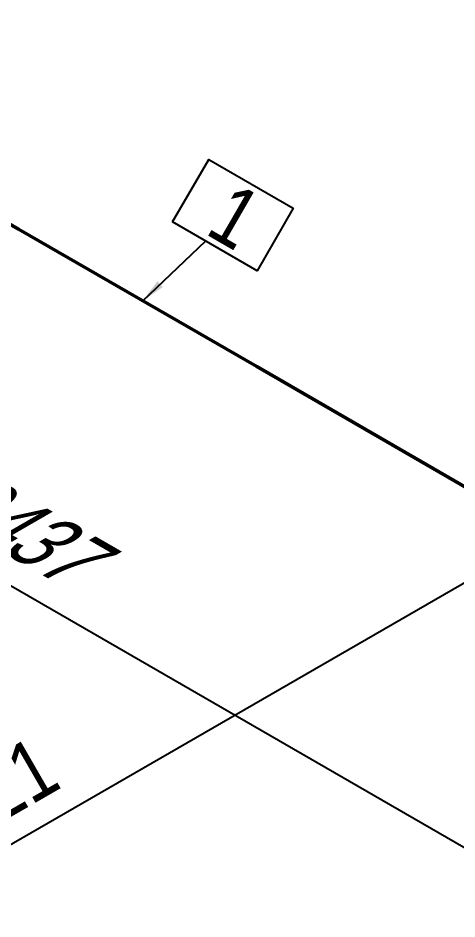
# Model space of a CAD drawing. Header units: millimetres. Extents: x 0 to 594, y 0 to 420.
# Drawn here: x 266.07 to 284.31, y 228.64 to 266.08 of the extents above; entities that cross this region are included whole.
import ezdxf
from ezdxf import colors
from ezdxf.entities.mleader import LeaderData, LeaderLine
from ezdxf.enums import TextEntityAlignment as Align
from ezdxf.math import Vec2, Vec3

# ---------------------------------------------------------------- set-up
doc = ezdxf.new("R2010")
doc.units = ezdxf.units.MM
doc.header["$LTSCALE"] = 0.25
doc.layers.add('주석', color=7, linetype='Continuous')
doc.layers.add('치수', color=1, linetype='Continuous')
doc.layers.add('파이프 작은 보어', color=30, linetype='Continuous', lineweight=50)
doc.styles.add('AdskIsoAnnotation', font='arial.ttf', dxfattribs={"width": 0.8, "height": 1})
doc.styles.add('AdskIsoMetric', font='arial.ttf', dxfattribs={"width": 0.8, "height": 2.5})
doc.styles.add('AdskIsoMetric-30', font='arial.ttf', dxfattribs={"width": 0.8, "height": 2.5})
doc.styles.add('AdskIsoMetric30', font='arial.ttf', dxfattribs={"width": 0.8, "oblique": 29.99999992667191, "height": 2.5})
doc.styles.get("Standard").update_dxf_attribs({"font": 'arial.ttf'})
doc.dimstyles.new('AdskIsoMetric', dxfattribs={"dimtxt": 2.5, "dimasz": 2.5, "dimexe": 1, "dimexo": 2, "dimgap": 0.8, "dimtad": 1, "dimdec": 0, "dimrnd": 1, "dimzin": 0, "dimdsep": 46, "dimtxsty": 'AdskIsoMetric', "dimcen": 0, "dimclrt": 7, "dimadec": 0, "dimazin": 0, "dimtfac": 1, "dimtdec": 0, "dimtmove": 1, "dimatfit": 3, "dimfxl": 0, "dimfrac": 2, "dimtolj": 1, "dimtzin": 0, "dimarcsym": 0})

# ---------------------------------------------------------------- blocks, each defined once
blk = doc.blocks.new('*D64')
at = {"layer": 'Defpoints', "color": 0}
for p in [(301.0733208681942, 237.1130161149584), (244.3545813084896, 219.3664366464612), (257.3449623616666, 211.8664366402438)]:
    blk.add_point(p, dxfattribs=at)
at = {"layer": '치수', "color": 0, "lineweight": -2}
for p, q in [((285.9178763038357, 243.3630161241557), (246.5196448196712, 220.6164366434812)), ((255.3449623611826, 213.0211371801788), (243.3545813082476, 219.9437869164287))]:
    blk.add_line(p, q, dxfattribs=at)
at = {"layer": '치수', "color": 0}
for points in [[(285.7095429709991, 243.723860042686), (286.1262096366724, 243.0021722056255), (288.0829398150173, 244.6130161211758)], [(246.3113114868345, 220.9772805620115), (246.7279781525078, 220.255592724951), (244.3545813084896, 219.3664366464612)]]:
    blk.add_solid(points, dxfattribs=at)
at = {"layer": '치수', "color": 7, "insert": (263.9737775567418, 233.2858679275207), "char_height": 2.5, "attachment_point": 5, "rotation": 29.9999999211387, "style": 'AdskIsoMetric-30'}
blk.add_mtext('\\A1;12221', dxfattribs=at)
blk = doc.blocks.new('*D65')
at = {"layer": 'Defpoints', "color": 0}
for p in [(250.9065650964604, 266.0768061553558), (301.0733208681942, 237.1130161149585), (288.0829398080321, 229.6130161208395)]:
    blk.add_point(p, dxfattribs=at)
at = {"layer": '치수', "color": 0, "lineweight": -2}
blk.add_line((240.0812475440547, 257.3268061582844), (285.9178763002756, 230.863016123792), dxfattribs=at)
at = {"layer": '치수', "color": 0}
for points in [[(240.2895808778802, 257.6876500762438), (239.8729142102293, 256.965962240325), (237.9161840362983, 258.5768061612369)], [(286.126209634101, 231.2238600417514), (285.7095429664501, 230.5021722058326), (288.0829398080321, 229.6130161208395)]]:
    blk.add_solid(points, dxfattribs=at)
at = {"layer": '치수', "color": 7, "insert": (265.265861435586, 245.4033597738079), "char_height": 2.5, "attachment_point": 5, "rotation": 329.9999999218656, "style": 'AdskIsoMetric30'}
blk.add_mtext('\\A1;20437', dxfattribs=at)
blk = doc.blocks.new('AnnoRect')
at = {"color": 0, "linetype": 'ByBlock', "lineweight": -2}
blk.add_wipeout([(-0.8095147142857141, -0.5999939999999999), (-0.8095147142857141, 0.5999939999999997), (0.8095147142857136, 0.5999939999999997), (0.8095147142857136, -0.5999939999999997)], dxfattribs=at)
blk.add_lwpolyline([(-0.8095147142857141, -0.5999939999999999), (-0.8095147142857141, 0.5999940000000001), (0.8095147142857141, 0.5999940000000004), (0.8095147142857141, -0.5999939999999997)], close=True, dxfattribs=at)
at = {"color": 0, "linetype": 'ByBlock', "lineweight": -2, "style": 'AdskIsoAnnotation', "width": 0.8}
blk.add_attdef('XX', text='', height=1, dxfattribs=at).set_placement((0, 0), align=Align.MIDDLE_CENTER)

msp = doc.modelspace()

# ---------------------------------------------------------------- linework, layer by layer
at = {"layer": '파이프 작은 보어'}
for points in [[(256.2098659519817, 263.0149439691315), (266.0999044670224, 257.304927552096)], [(266.0999044670224, 257.304927552096), (275.9899429820603, 251.5949111350621)], [(275.9899429820603, 251.5949111350621), (285.8799814974685, 245.8848947178145)]]:
    msp.add_lwpolyline(points, dxfattribs=at)

# ---------------------------------------------------------------- dimensions: what is measured, and where the dimension line sits
at = {"layer": '치수'}
for base, p1, p2, angle, text, override, picture, middle in [((288.0829398080321, 229.6130161208395), (250.9065650964605, 266.0768061553558), (301.0733208681942, 237.1130161149584), 329.9999999218657, '20437', {"dimtad": 0, "dimlfac": 352.8048231907451, "dimtxsty": 'AdskIsoMetric30', "dimse1": 1, "dimse2": 1, "dimsd1": 0, "dimsd2": 0, "dimtmove": 1}, '*D65', (265.265861435586, 245.4033597738079)), ((244.3545813084896, 219.3664366464612), (301.0733208681942, 237.1130161149584), (257.3449623616666, 211.8664366402438), 209.9999999211387, '12221', {"dimtad": 0, "dimlfac": 242.0300299116845, "dimtxsty": 'AdskIsoMetric-30', "dimse1": 1, "dimse2": 0, "dimsd1": 0, "dimsd2": 0, "dimtmove": 1}, '*D64', (263.9737775567418, 233.2858679275207))]:
    dim = msp.add_linear_dim(base=base, p1=p1, p2=p2, angle=angle, text=text, dimstyle='AdskIsoMetric', override=override, dxfattribs=at)
    dim.commit()
    dim.dimension.update_dxf_attribs({"geometry": picture, "text_midpoint": middle, "dimtype": 160})

# ---------------------------------------------------------------- leaders
at = {"layer": '주석'}
ml = msp.add_multileader_mtext('Standard', dxfattribs=at)
ml.set_content('')
ml.set_leader_properties()
ml.build(insert=Vec2(0, 0))
ml.multileader.update_dxf_attribs({"dogleg_length": 0, "arrow_head_size": 0})
ctx = ml.context
ctx.base_point, ctx.arrow_head_size, ctx.plane_origin = Vec3(273.8663104180572, 256.8125622835155), 0, Vec3(0, 7.890059784566489)
notes = []
notes.append((ctx, [(0, (1, 1, 0), (273.8663104180572, 256.8125622835155), (-1, 0), 0, [(0, [(271.2536572319007, 254.3294069965346)], 0, [])])]))
ctx.mtext, ml.multileader.dxf.content_type = None, 0
for ctx, leaders in notes:
    for number, flags, end, landing, length, lines in leaders:
        leader = LeaderData()
        leader.index, (leader.has_last_leader_line, leader.has_dogleg_vector, leader.attachment_direction) = number, flags
        leader.last_leader_point, leader.dogleg_vector, leader.dogleg_length = Vec3(end), Vec3(landing), length
        for number, points, colour, breaks in lines:
            line = LeaderLine()
            line.index, line.vertices, line.color, line.breaks = number, Vec3.list(points), colors.encode_raw_color(colour), breaks
            leader.lines.append(line)
        ctx.leaders.append(leader)

# ---------------------------------------------------------------- next in the draw order: block references
ref = msp.add_blockref('AnnoRect', (275.0000000000001, 257.8900597845665), dxfattribs=dict(at, xscale=2.5, yscale=2.5, zscale=2.5, rotation=329.9999999218657))
ref.add_attrib('XX_001', '1', (273.7899719988867, 257.1393867009755), dxfattribs={"layer": '0', "color": 0, "linetype": 'ByBlock', "lineweight": -2, "height": 2.5, "rotation": 329.9999999218657, "style": 'AdskIsoAnnotation', "width": 0.8})

doc.saveas('drawing.dxf')
